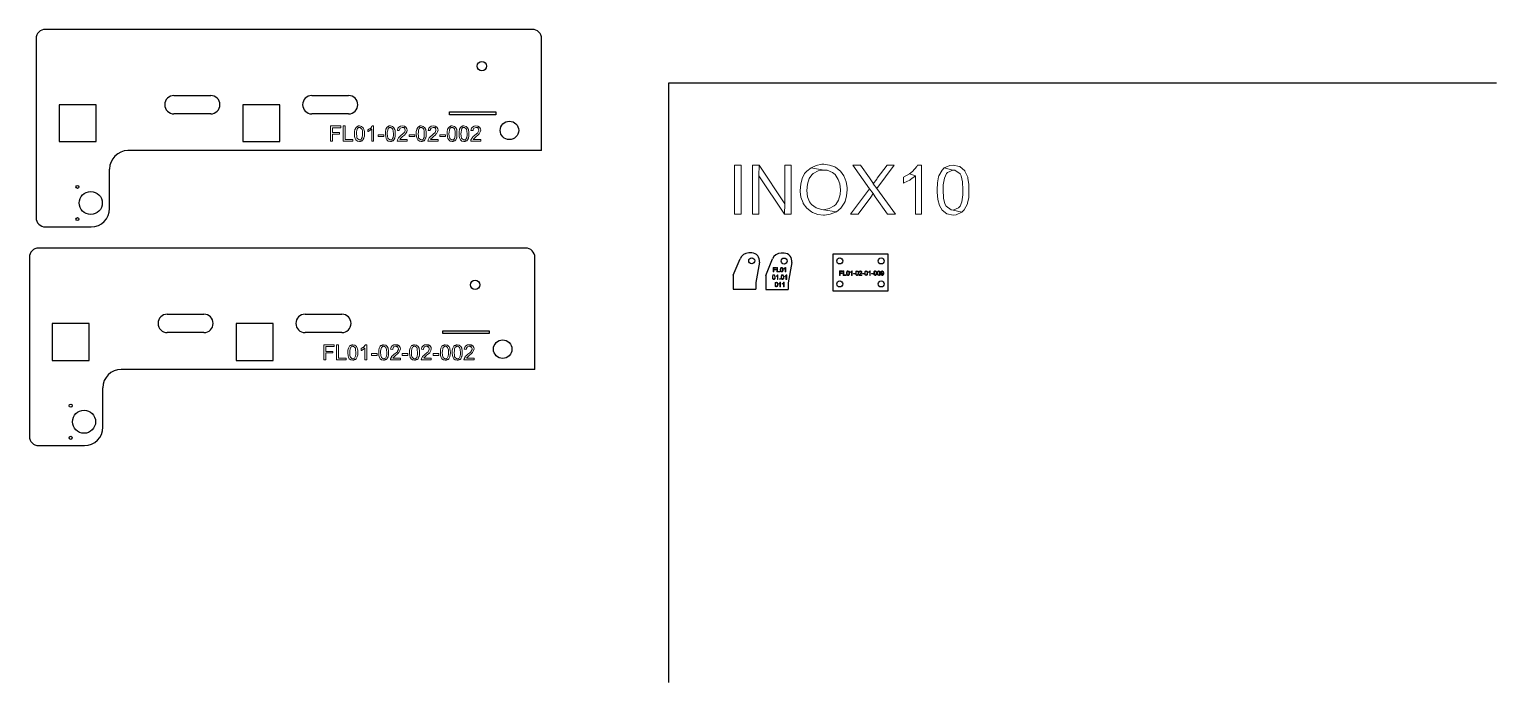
# Model space of a CAD drawing. Header units: millimetres. Extents: x 977 to 12288, y -94 to 5752.
# Drawn here: x 2739 to 4336, y 444 to 1155 of the extents above; entities that cross this region are included whole.
import ezdxf

# ---------------------------------------------------------------- set-up
doc = ezdxf.new("R2010")
doc.units = ezdxf.units.MM

msp = doc.modelspace()

# ---------------------------------------------------------------- linework, layer by layer
at = {"color": 7, "linetype": 'Continuous', "lineweight": 25}
for p, q in [((3286.79233396, 1154.86207493), (2756.79233396, 1154.86207493)), ((2746.79233396, 1144.86207493), (2746.79233396, 949.86207493)), ((3296.79233396, 1022.86207493), (3296.79233396, 1144.86207493)), ((2811.99233396, 1072.86207493), (2771.79233396, 1072.86207493)), ((2771.79233396, 1072.86207493), (2771.79233396, 1032.66207493)), ((2811.99233396, 1032.66207493), (2811.99233396, 1072.86207493)), ((2896.79233396, 1082.86207493), (2936.79233396, 1082.86207493)), ((2971.79233396, 1072.86207493), (2971.79233396, 1032.66207493)), ((3011.99233396, 1072.86207493), (2971.79233396, 1072.86207493)), ((3011.99233396, 1032.66207493), (3011.99233396, 1072.86207493)), ((3046.79233396, 1082.86207493), (3086.79233396, 1082.86207493)), ((2936.79233396, 1062.86207493), (2896.79233396, 1062.86207493)), ((3086.79233396, 1062.86207493), (3046.79233396, 1062.86207493)), ((3196.69233396, 1061.76207493), (3196.69233396, 1064.96207493)), ((3196.69233396, 1064.96207493), (3246.89233396, 1064.96207493)), ((3246.89233396, 1061.76207493), (3196.69233396, 1061.76207493)), ((3246.89233396, 1064.96207493), (3246.89233396, 1061.76207493)), ((2771.79233396, 1032.66207493), (2811.99233396, 1032.66207493)), ((3296.79233396, 1022.86207493), (2846.79233396, 1022.86207493)), ((2971.79233396, 1032.66207493), (3011.99233396, 1032.66207493)), ((2826.79233396, 959.86207493), (2826.79233396, 1002.86207493)), ((2756.79233396, 939.86207493), (2806.79233396, 939.86207493)), ((3279.4627361, 916.78376018), (2749.4627361, 916.78376018)), ((3525.37049933, 911.45987763), (3522.07118071, 911.45987763)), ((3560.63264733, 911.16372677), (3557.3333287, 911.16372677)), ((3613.72511374, 910.32362368), (3613.72511374, 870.32362368)), ((3673.72511374, 910.32362368), (3613.72511374, 910.32362368)), ((3673.72511374, 870.32362368), (3673.72511374, 910.32362368)), ((2739.4627361, 906.78376018), (2739.4627361, 711.78376018)), ((3289.4627361, 784.78376018), (3289.4627361, 906.78376018)), ((3505.37049933, 887.1383688), (3512.82242768, 905.26258292)), ((3533.74408515, 901.49937755), (3529.87049933, 879.29068094)), ((3540.63264733, 886.84221794), (3548.08457568, 904.96643206)), ((3569.00623315, 901.20322669), (3565.13264733, 878.99453008)), ((3505.37049933, 887.1383688), (3505.37049933, 871.95987763)), ((3529.87049933, 879.29068094), (3529.87049933, 871.95987763)), ((3540.63264733, 886.84221794), (3540.63264733, 871.66372677)), ((3565.13264733, 878.99453008), (3565.13264733, 871.66372677)), ((3505.37049933, 871.95987763), (3529.87049933, 871.95987763)), ((3540.63264733, 871.66372677), (3565.13264733, 871.66372677)), ((3613.72511374, 870.32362368), (3673.72511374, 870.32362368)), ((2804.6627361, 834.78376018), (2764.4627361, 834.78376018)), ((2764.4627361, 834.78376018), (2764.4627361, 794.58376018)), ((2804.6627361, 794.58376018), (2804.6627361, 834.78376018)), ((2889.4627361, 844.78376018), (2929.4627361, 844.78376018)), ((2964.4627361, 834.78376018), (2964.4627361, 794.58376018)), ((3004.6627361, 834.78376018), (2964.4627361, 834.78376018)), ((3004.6627361, 794.58376018), (3004.6627361, 834.78376018)), ((3039.4627361, 844.78376018), (3079.4627361, 844.78376018)), ((2929.4627361, 824.78376018), (2889.4627361, 824.78376018)), ((3079.4627361, 824.78376018), (3039.4627361, 824.78376018)), ((3189.3627361, 823.68376018), (3189.3627361, 826.88376018)), ((3189.3627361, 826.88376018), (3239.5627361, 826.88376018)), ((3239.5627361, 823.68376018), (3189.3627361, 823.68376018)), ((3239.5627361, 826.88376018), (3239.5627361, 823.68376018)), ((2764.4627361, 794.58376018), (2804.6627361, 794.58376018)), ((3289.4627361, 784.78376018), (2839.4627361, 784.78376018)), ((2964.4627361, 794.58376018), (3004.6627361, 794.58376018)), ((2819.4627361, 721.78376018), (2819.4627361, 764.78376018)), ((2749.4627361, 701.78376018), (2799.4627361, 701.78376018))]:
    msp.add_line(p, q, dxfattribs=at)
msp.add_lwpolyline([(4335.85213009, 1096.34573509), (3434.74811485, 1096.34573509), (3434.74811485, 443.82942927)])
at = {"color": 4, "lineweight": 0}
for points in [[(3078.37631032, 1049.70053471), (3067.09485496, 1049.70053471), (3067.09485496, 1033.06038804), (3069.35114603, 1033.06038804), (3069.35114603, 1040.67537041), (3076.9661284, 1040.67537041), (3076.9661284, 1042.6496251), (3069.35114603, 1042.6496251), (3069.35114603, 1047.72628002), (3078.37631032, 1047.72628002)], [(3083.17092885, 1049.70053471), (3080.91463778, 1049.70053471), (3080.91463778, 1033.06038804), (3091.34998399, 1033.06038804), (3091.34998399, 1035.03464273), (3083.17092885, 1035.03464273)], [(3095.58052976, 1048.85442555), (3095.01645699, 1048.0083164), (3093.88831145, 1046.03406171), (3093.60627507, 1045.75202533), (3093.32423868, 1043.77777064), (3093.32423868, 1041.23944318), (3093.32423868, 1040.67537041), (3093.32423868, 1038.13704296), (3093.88831145, 1035.88075188), (3094.7344206, 1034.47056996), (3096.42663891, 1033.06038804), (3098.68292998, 1032.77835166), (3099.81107552, 1032.77835166), (3101.78533021, 1033.62446081), (3098.68292998, 1034.47056996), (3098.11885721, 1034.47056996), (3096.42663891, 1035.88075188), (3095.86256614, 1036.44482465), (3095.58052976, 1038.41907934), (3095.29849337, 1041.23944318), (3095.29849337, 1042.93166149), (3095.86256614, 1045.18795256), (3096.42663891, 1046.88017086), (3096.70867529, 1047.16220725), (3098.68292998, 1048.0083164)], [(3098.68292998, 1049.70053471), (3097.55478445, 1049.70053471), (3095.58052976, 1048.85442555), (3098.68292998, 1048.0083164), (3099.24700275, 1048.0083164), (3100.93922106, 1046.59813448), (3101.50329382, 1046.03406171), (3101.78533021, 1044.05980702), (3102.06736659, 1041.23944318), (3102.06736659, 1039.54722488), (3101.50329382, 1037.2909338), (3100.93922106, 1035.88075188), (3100.37514829, 1035.03464273), (3098.68292998, 1034.47056996), (3101.78533021, 1033.62446081), (3102.34940298, 1034.47056996), (3103.47754851, 1036.44482465), (3103.47754851, 1036.72686104), (3104.04162128, 1038.70111572), (3104.04162128, 1041.23944318), (3104.04162128, 1043.21369787), (3103.7595849, 1045.18795256), (3103.47754851, 1045.75202533), (3102.63143936, 1047.72628002), (3102.63143936, 1047.72628002), (3100.93922106, 1049.13646194), (3100.93922106, 1049.13646194)], [(3109.68234896, 1046.59813448), (3107.70809427, 1045.46998894), (3107.70809427, 1043.49573425), (3107.99013066, 1043.49573425), (3109.96438535, 1044.62387979), (3109.96438535, 1044.62387979), (3111.93864004, 1046.03406171)], [(3113.91289473, 1049.70053471), (3112.50271281, 1049.70053471), (3112.22067642, 1049.13646194), (3110.8104945, 1047.44424363), (3109.68234896, 1046.59813448), (3111.93864004, 1046.03406171), (3111.93864004, 1033.06038804), (3113.91289473, 1033.06038804)], [(3118.98954964, 1038.13704296), (3118.98954964, 1040.11129764), (3125.19435009, 1040.11129764), (3125.19435009, 1038.13704296), (3118.98954964, 1038.13704296)], [(3129.14285947, 1048.85442555), (3128.5787867, 1048.0083164), (3127.45064116, 1046.03406171), (3127.45064116, 1045.75202533), (3126.8865684, 1043.77777064), (3126.8865684, 1041.23944318), (3126.8865684, 1040.67537041), (3127.16860478, 1038.13704296), (3127.73267755, 1035.88075188), (3128.5787867, 1034.47056996), (3129.98896862, 1033.06038804), (3132.2452597, 1032.77835166), (3133.37340523, 1032.77835166), (3135.34765992, 1033.62446081), (3132.2452597, 1034.47056996), (3131.68118693, 1034.47056996), (3129.98896862, 1035.88075188), (3129.42489585, 1036.44482465), (3129.14285947, 1038.41907934), (3128.86082309, 1041.23944318), (3128.86082309, 1042.93166149), (3129.42489585, 1045.18795256), (3129.98896862, 1046.88017086), (3130.27100501, 1047.16220725), (3132.2452597, 1048.0083164)], [(3132.2452597, 1049.70053471), (3131.11711416, 1049.70053471), (3129.14285947, 1048.85442555), (3132.2452597, 1048.0083164), (3132.80933246, 1048.0083164), (3134.50155077, 1046.59813448), (3135.06562354, 1046.03406171), (3135.34765992, 1044.05980702), (3135.6296963, 1041.23944318), (3135.6296963, 1039.54722488), (3135.34765992, 1037.2909338), (3134.50155077, 1035.88075188), (3134.21951438, 1035.03464273), (3132.2452597, 1034.47056996), (3135.34765992, 1033.62446081), (3135.91173269, 1034.47056996), (3137.03987823, 1036.44482465), (3137.03987823, 1036.72686104), (3137.60395099, 1038.70111572), (3137.60395099, 1041.23944318), (3137.60395099, 1043.21369787), (3137.32191461, 1045.18795256), (3137.03987823, 1045.75202533), (3136.19376907, 1047.72628002), (3136.19376907, 1047.72628002), (3134.50155077, 1049.13646194), (3134.50155077, 1049.13646194)], [(3149.16744274, 1048.29035278), (3145.21893337, 1048.0083164), (3145.78300613, 1048.0083164), (3147.47522444, 1047.16220725), (3147.75726082, 1047.16220725), (3148.32133359, 1045.18795256), (3148.32133359, 1044.62387979), (3147.47522444, 1042.6496251), (3146.91115167, 1042.36758872), (3145.78300613, 1040.9574068), (3143.80875144, 1039.26518849), (3142.39856952, 1038.13704296), (3140.9883876, 1036.72686104), (3140.70635122, 1036.16278827), (3139.86024207, 1034.47056996), (3139.57820568, 1033.06038804), (3150.57762466, 1033.06038804), (3150.57762466, 1035.03464273), (3142.39856952, 1035.03464273), (3143.24467868, 1036.16278827), (3143.52671506, 1036.44482465), (3145.50096975, 1038.13704296), (3145.50096975, 1038.13704296), (3147.47522444, 1039.82926126), (3148.60336998, 1040.9574068), (3148.88540636, 1041.23944318), (3150.0135519, 1043.21369787), (3150.57762466, 1045.18795256), (3150.29558828, 1046.59813448)], [(3145.21893337, 1049.70053471), (3143.24467868, 1049.41849832), (3141.55246037, 1048.57238917), (3140.42431484, 1047.16220725), (3139.86024207, 1044.90591618), (3141.83449676, 1044.62387979), (3142.11653314, 1045.46998894), (3142.96264229, 1047.16220725), (3143.24467868, 1047.44424363), (3145.21893337, 1048.0083164), (3149.16744274, 1048.29035278), (3147.47522444, 1049.41849832)], [(3152.55187935, 1038.13704296), (3152.55187935, 1040.11129764), (3158.7566798, 1040.11129764), (3158.7566798, 1038.13704296), (3152.55187935, 1038.13704296)], [(3162.70518918, 1048.85442555), (3162.14111641, 1048.0083164), (3161.01297088, 1046.03406171), (3161.01297088, 1045.75202533), (3160.44889811, 1043.77777064), (3160.44889811, 1041.23944318), (3160.44889811, 1040.67537041), (3160.73093449, 1038.13704296), (3161.29500726, 1035.88075188), (3162.14111641, 1034.47056996), (3163.83333472, 1033.06038804), (3165.80758941, 1032.77835166), (3166.93573494, 1032.77835166), (3168.90998963, 1033.62446081), (3165.80758941, 1034.47056996), (3165.24351664, 1034.47056996), (3163.55129833, 1035.88075188), (3162.98722557, 1036.44482465), (3162.70518918, 1038.41907934), (3162.4231528, 1041.23944318), (3162.70518918, 1042.93166149), (3162.98722557, 1045.18795256), (3163.55129833, 1046.88017086), (3163.83333472, 1047.16220725), (3165.80758941, 1048.0083164)], [(3165.80758941, 1049.70053471), (3164.67944387, 1049.70053471), (3162.70518918, 1048.85442555), (3165.80758941, 1048.0083164), (3166.37166218, 1048.0083164), (3168.34591687, 1046.59813448), (3168.62795325, 1046.03406171), (3168.90998963, 1044.05980702), (3169.19202602, 1041.23944318), (3169.19202602, 1039.54722488), (3168.90998963, 1037.2909338), (3168.34591687, 1035.88075188), (3167.7818441, 1035.03464273), (3165.80758941, 1034.47056996), (3168.90998963, 1033.62446081), (3169.75609879, 1034.47056996), (3170.60220794, 1036.44482465), (3170.88424432, 1036.72686104), (3171.16628071, 1038.70111572), (3171.16628071, 1041.23944318), (3171.16628071, 1043.21369787), (3170.88424432, 1045.18795256), (3170.88424432, 1045.75202533), (3169.75609879, 1047.72628002), (3169.75609879, 1047.72628002), (3168.06388048, 1049.13646194), (3168.06388048, 1049.13646194)], [(3182.72977246, 1048.29035278), (3178.78126308, 1048.0083164), (3179.34533585, 1048.0083164), (3181.03755415, 1047.16220725), (3181.31959054, 1047.16220725), (3181.8836633, 1045.18795256), (3181.8836633, 1044.62387979), (3181.03755415, 1042.6496251), (3180.75551777, 1042.36758872), (3179.34533585, 1040.9574068), (3177.37108116, 1039.26518849), (3175.96089924, 1038.13704296), (3174.55071732, 1036.72686104), (3174.26868093, 1036.16278827), (3173.42257178, 1034.47056996), (3173.1405354, 1033.06038804), (3184.13995438, 1033.06038804), (3184.13995438, 1035.03464273), (3175.96089924, 1035.03464273), (3176.80700839, 1036.16278827), (3177.37108116, 1036.44482465), (3179.06329946, 1038.13704296), (3179.06329946, 1038.13704296), (3181.03755415, 1039.82926126), (3182.16569969, 1040.9574068), (3182.44773607, 1041.23944318), (3183.57588161, 1043.21369787), (3184.13995438, 1045.18795256), (3183.85791799, 1046.59813448)], [(3178.78126308, 1049.70053471), (3176.80700839, 1049.41849832), (3175.11479008, 1048.57238917), (3173.98664455, 1047.16220725), (3173.42257178, 1044.90591618), (3175.67886285, 1044.62387979), (3175.67886285, 1045.46998894), (3176.52497201, 1047.16220725), (3176.80700839, 1047.44424363), (3178.78126308, 1048.0083164), (3182.72977246, 1048.29035278), (3181.03755415, 1049.41849832)], [(3186.11420907, 1038.13704296), (3186.11420907, 1040.11129764), (3192.31900952, 1040.11129764), (3192.31900952, 1038.13704296), (3186.11420907, 1038.13704296)], [(3196.54955528, 1048.85442555), (3195.70344613, 1048.0083164), (3194.57530059, 1046.03406171), (3194.57530059, 1045.75202533), (3194.01122782, 1043.77777064), (3194.01122782, 1041.23944318), (3194.01122782, 1040.67537041), (3194.29326421, 1038.13704296), (3194.85733697, 1035.88075188), (3195.70344613, 1034.47056996), (3197.39566443, 1033.06038804), (3199.36991912, 1032.77835166), (3200.49806466, 1032.77835166), (3202.47231935, 1033.62446081), (3199.36991912, 1034.47056996), (3198.80584635, 1034.47056996), (3197.11362805, 1035.88075188), (3196.83159166, 1036.44482465), (3196.2675189, 1038.41907934), (3195.98548251, 1041.23944318), (3196.2675189, 1042.93166149), (3196.54955528, 1045.18795256), (3197.11362805, 1046.88017086), (3197.39566443, 1047.16220725), (3199.36991912, 1048.0083164)], [(3199.36991912, 1049.70053471), (3198.24177358, 1049.70053471), (3196.54955528, 1048.85442555), (3199.36991912, 1048.0083164), (3200.21602827, 1048.0083164), (3201.90824658, 1046.59813448), (3202.19028296, 1046.03406171), (3202.75435573, 1044.05980702), (3202.75435573, 1041.23944318), (3202.75435573, 1039.54722488), (3202.47231935, 1037.2909338), (3201.90824658, 1035.88075188), (3201.34417381, 1035.03464273), (3199.36991912, 1034.47056996), (3202.47231935, 1033.62446081), (3203.3184285, 1034.47056996), (3204.16453765, 1036.44482465), (3204.44657404, 1036.72686104), (3204.72861042, 1038.70111572), (3204.72861042, 1041.23944318), (3204.72861042, 1043.21369787), (3204.44657404, 1045.18795256), (3204.44657404, 1045.75202533), (3203.3184285, 1047.72628002), (3203.3184285, 1047.72628002), (3201.90824658, 1049.13646194), (3201.62621019, 1049.13646194)], [(3209.24119257, 1048.85442555), (3208.6771198, 1048.0083164), (3207.54897426, 1046.03406171), (3207.54897426, 1045.75202533), (3206.98490149, 1043.77777064), (3206.98490149, 1041.23944318), (3206.98490149, 1040.67537041), (3207.26693788, 1038.13704296), (3207.83101064, 1035.88075188), (3208.6771198, 1034.47056996), (3210.08730172, 1033.06038804), (3212.34359279, 1032.77835166), (3213.47173833, 1032.77835166), (3215.44599302, 1033.62446081), (3212.34359279, 1034.47056996), (3211.77952002, 1034.47056996), (3210.08730172, 1035.88075188), (3209.52322895, 1036.44482465), (3209.24119257, 1038.41907934), (3208.95915618, 1041.23944318), (3209.24119257, 1042.93166149), (3209.52322895, 1045.18795256), (3210.08730172, 1046.88017086), (3210.3693381, 1047.16220725), (3212.34359279, 1048.0083164)], [(3212.34359279, 1049.70053471), (3211.21544725, 1049.70053471), (3209.24119257, 1048.85442555), (3212.34359279, 1048.0083164), (3212.90766556, 1048.0083164), (3214.59988386, 1046.59813448), (3215.16395663, 1046.03406171), (3215.44599302, 1044.05980702), (3215.7280294, 1041.23944318), (3215.7280294, 1039.54722488), (3215.44599302, 1037.2909338), (3214.59988386, 1035.88075188), (3214.31784748, 1035.03464273), (3212.34359279, 1034.47056996), (3215.44599302, 1033.62446081), (3216.01006578, 1034.47056996), (3217.13821132, 1036.44482465), (3217.13821132, 1036.72686104), (3217.70228409, 1038.70111572), (3217.70228409, 1041.23944318), (3217.70228409, 1043.21369787), (3217.42024771, 1045.18795256), (3217.13821132, 1045.75202533), (3216.29210217, 1047.72628002), (3216.29210217, 1047.72628002), (3214.59988386, 1049.13646194), (3214.59988386, 1049.13646194)], [(3229.26577584, 1048.29035278), (3225.31726646, 1048.0083164), (3225.88133923, 1048.0083164), (3227.57355753, 1047.16220725), (3227.85559392, 1047.16220725), (3228.41966669, 1045.18795256), (3228.41966669, 1044.62387979), (3227.57355753, 1042.6496251), (3227.29152115, 1042.36758872), (3225.88133923, 1040.9574068), (3223.90708454, 1039.26518849), (3222.49690262, 1038.13704296), (3221.0867207, 1036.72686104), (3220.80468432, 1036.16278827), (3219.95857516, 1034.47056996), (3219.67653878, 1033.06038804), (3230.67595776, 1033.06038804), (3230.67595776, 1035.03464273), (3222.49690262, 1035.03464273), (3223.34301177, 1036.16278827), (3223.90708454, 1036.44482465), (3225.59930285, 1038.13704296), (3225.59930285, 1038.13704296), (3227.57355753, 1039.82926126), (3228.70170307, 1040.9574068), (3228.98373946, 1041.23944318), (3230.11188499, 1043.21369787), (3230.67595776, 1045.18795256), (3230.39392138, 1046.59813448)], [(3225.31726646, 1049.70053471), (3223.34301177, 1049.41849832), (3221.65079347, 1048.57238917), (3220.52264793, 1047.16220725), (3219.95857516, 1044.90591618), (3222.21486624, 1044.62387979), (3222.21486624, 1045.46998894), (3223.06097539, 1047.16220725), (3223.34301177, 1047.44424363), (3225.31726646, 1048.0083164), (3229.26577584, 1048.29035278), (3227.57355753, 1049.41849832)], [(3551.9153993, 895.70866896), (3548.81299907, 895.70866896), (3548.81299907, 890.91405043), (3549.37707184, 890.91405043), (3549.37707184, 893.17034151), (3551.63336291, 893.17034151), (3551.63336291, 893.73441428), (3549.37707184, 893.73441428), (3549.37707184, 895.1445962), (3551.9153993, 895.1445962)], [(3553.6076176, 895.70866896), (3552.76150845, 895.70866896), (3552.76150845, 890.91405043), (3555.86390867, 890.91405043), (3555.86390867, 891.4781232), (3553.6076176, 891.4781232)], [(3557.27409059, 895.42663258), (3556.99205421, 895.42663258), (3556.71001783, 894.86255981), (3556.71001783, 894.58052343), (3556.42798144, 894.01645066), (3556.42798144, 893.45237789), (3556.42798144, 893.17034151), (3556.42798144, 892.32423236), (3556.71001783, 891.76015959), (3556.99205421, 891.4781232), (3557.27409059, 890.91405043), (3558.12019975, 890.91405043), (3558.40223613, 890.91405043), (3558.9663089, 891.19608682), (3558.12019975, 891.4781232), (3557.83816336, 891.4781232), (3557.27409059, 891.76015959), (3557.27409059, 892.04219597), (3556.99205421, 892.60626874), (3556.99205421, 893.45237789), (3556.99205421, 894.01645066), (3557.27409059, 894.58052343), (3557.27409059, 894.86255981), (3557.55612698, 895.1445962), (3558.12019975, 895.42663258)], [(3558.12019975, 895.70866896), (3557.55612698, 895.70866896), (3557.27409059, 895.42663258), (3558.12019975, 895.42663258), (3558.12019975, 895.42663258), (3558.68427252, 894.86255981), (3558.68427252, 894.86255981), (3558.9663089, 894.29848704), (3558.9663089, 893.45237789), (3558.9663089, 892.88830512), (3558.9663089, 892.32423236), (3558.68427252, 891.76015959), (3558.68427252, 891.4781232), (3558.12019975, 891.4781232), (3558.9663089, 891.19608682), (3559.24834528, 891.4781232), (3559.53038167, 892.04219597), (3559.53038167, 892.04219597), (3559.53038167, 892.60626874), (3559.53038167, 893.45237789), (3559.53038167, 894.01645066), (3559.53038167, 894.58052343), (3559.53038167, 894.58052343), (3559.24834528, 895.1445962), (3559.24834528, 895.1445962), (3558.68427252, 895.70866896), (3558.68427252, 895.70866896)], [(3561.22259997, 894.86255981), (3560.6585272, 894.58052343), (3560.6585272, 894.01645066), (3560.6585272, 894.01645066), (3561.22259997, 894.29848704), (3561.22259997, 894.29848704), (3561.78667274, 894.86255981)], [(3562.35074551, 895.70866896), (3562.06870913, 895.70866896), (3562.06870913, 895.70866896), (3561.50463636, 895.1445962), (3561.22259997, 894.86255981), (3561.78667274, 894.86255981), (3561.78667274, 890.91405043), (3562.35074551, 890.91405043)], [(3548.53096269, 887.52961382), (3548.2489263, 887.24757744), (3547.96688992, 886.68350467), (3547.96688992, 886.40146829), (3547.96688992, 885.83739552), (3547.96688992, 885.27332275), (3547.96688992, 884.99128637), (3547.96688992, 884.14517722), (3547.96688992, 883.58110445), (3548.2489263, 883.29906806), (3548.81299907, 882.73499529), (3549.37707184, 882.73499529), (3549.65910822, 882.73499529), (3550.22318099, 883.01703168), (3549.37707184, 883.29906806), (3549.37707184, 883.29906806), (3548.81299907, 883.58110445), (3548.53096269, 883.86314083), (3548.53096269, 884.4272136), (3548.53096269, 885.27332275), (3548.53096269, 885.83739552), (3548.53096269, 886.40146829), (3548.81299907, 886.96554106), (3548.81299907, 886.96554106), (3549.37707184, 887.24757744)], [(3549.37707184, 887.81165021), (3549.09503545, 887.52961382), (3548.53096269, 887.52961382), (3549.37707184, 887.24757744), (3549.65910822, 887.24757744), (3550.22318099, 886.68350467), (3550.22318099, 886.68350467), (3550.50521738, 886.1194319), (3550.50521738, 885.27332275), (3550.50521738, 884.70924998), (3550.22318099, 884.14517722), (3550.22318099, 883.58110445), (3549.94114461, 883.29906806), (3549.37707184, 883.29906806), (3550.22318099, 883.01703168), (3550.50521738, 883.29906806), (3550.78725376, 883.86314083), (3550.78725376, 883.86314083), (3551.06929014, 884.4272136), (3551.06929014, 885.27332275), (3551.06929014, 885.83739552), (3550.78725376, 886.40146829), (3550.78725376, 886.40146829), (3550.50521738, 886.96554106), (3550.50521738, 886.96554106), (3550.22318099, 887.52961382), (3549.94114461, 887.52961382)], [(3551.35132653, 879.35055868), (3551.06929014, 879.0685223), (3550.78725376, 878.50444953), (3550.78725376, 878.22241315), (3550.78725376, 877.65834038), (3550.78725376, 877.09426761), (3550.78725376, 876.81223123), (3550.78725376, 875.96612208), (3550.78725376, 875.40204931), (3551.06929014, 875.12001292), (3551.63336291, 874.55594015), (3552.19743568, 874.55594015), (3552.47947206, 874.55594015), (3553.04354483, 874.83797654), (3552.19743568, 875.12001292), (3552.19743568, 875.12001292), (3551.63336291, 875.40204931), (3551.35132653, 875.68408569), (3551.35132653, 876.24815846), (3551.35132653, 877.09426761), (3551.35132653, 877.65834038), (3551.35132653, 878.22241315), (3551.63336291, 878.78648592), (3551.63336291, 878.78648592), (3552.19743568, 879.0685223)], [(3552.19743568, 879.63259507), (3551.9153993, 879.63259507), (3551.35132653, 879.35055868), (3552.19743568, 879.0685223), (3552.47947206, 879.0685223), (3553.04354483, 878.50444953), (3553.04354483, 878.50444953), (3553.32558122, 877.94037676), (3553.32558122, 877.09426761), (3553.32558122, 876.53019484), (3553.04354483, 875.96612208), (3553.04354483, 875.40204931), (3552.76150845, 875.40204931), (3552.19743568, 875.12001292), (3553.04354483, 874.83797654), (3553.32558122, 875.12001292), (3553.6076176, 875.68408569), (3553.6076176, 875.68408569), (3553.88965399, 876.24815846), (3553.88965399, 877.09426761), (3553.88965399, 877.65834038), (3553.88965399, 878.22241315), (3553.6076176, 878.22241315), (3553.32558122, 878.78648592), (3553.32558122, 879.0685223), (3553.04354483, 879.35055868), (3553.04354483, 879.35055868)], [(3552.76150845, 886.68350467), (3552.19743568, 886.40146829), (3552.19743568, 885.83739552), (3552.19743568, 885.83739552), (3552.76150845, 886.1194319), (3552.76150845, 886.1194319), (3553.32558122, 886.68350467)], [(3553.88965399, 887.81165021), (3553.6076176, 887.81165021), (3553.32558122, 887.52961382), (3553.04354483, 886.96554106), (3552.76150845, 886.68350467), (3553.32558122, 886.68350467), (3553.32558122, 882.73499529), (3553.88965399, 882.73499529)], [(3555.58187229, 878.50444953), (3555.01779952, 878.22241315), (3555.01779952, 877.65834038), (3555.01779952, 877.65834038), (3555.58187229, 877.94037676), (3555.58187229, 877.94037676), (3556.14594506, 878.50444953)], [(3556.71001783, 879.63259507), (3556.42798144, 879.63259507), (3556.14594506, 879.35055868), (3555.86390867, 878.78648592), (3555.58187229, 878.50444953), (3556.14594506, 878.50444953), (3556.14594506, 874.55594015), (3556.71001783, 874.55594015)], [(3555.86390867, 882.73499529), (3555.86390867, 883.58110445), (3556.42798144, 883.58110445), (3556.42798144, 882.73499529), (3555.86390867, 882.73499529)], [(3558.12019975, 887.52961382), (3557.83816336, 887.24757744), (3557.55612698, 886.68350467), (3557.55612698, 886.40146829), (3557.27409059, 885.83739552), (3557.27409059, 885.27332275), (3557.27409059, 884.99128637), (3557.27409059, 884.14517722), (3557.55612698, 883.58110445), (3557.83816336, 883.29906806), (3558.40223613, 882.73499529), (3558.9663089, 882.73499529), (3559.24834528, 882.73499529), (3559.81241805, 883.01703168), (3558.9663089, 883.29906806), (3558.68427252, 883.29906806), (3558.12019975, 883.58110445), (3558.12019975, 883.86314083), (3558.12019975, 884.4272136), (3557.83816336, 885.27332275), (3557.83816336, 885.83739552), (3558.12019975, 886.40146829), (3558.12019975, 886.96554106), (3558.40223613, 886.96554106), (3558.9663089, 887.24757744)], [(3558.9663089, 887.81165021), (3558.68427252, 887.52961382), (3558.12019975, 887.52961382), (3558.9663089, 887.24757744), (3559.24834528, 887.24757744), (3559.53038167, 886.68350467), (3559.81241805, 886.68350467), (3559.81241805, 886.1194319), (3559.81241805, 885.27332275), (3559.81241805, 884.70924998), (3559.81241805, 884.14517722), (3559.53038167, 883.58110445), (3559.53038167, 883.29906806), (3558.9663089, 883.29906806), (3559.81241805, 883.01703168), (3560.09445444, 883.29906806), (3560.37649082, 883.86314083), (3560.37649082, 883.86314083), (3560.37649082, 884.4272136), (3560.37649082, 885.27332275), (3560.37649082, 885.83739552), (3560.37649082, 886.40146829), (3560.37649082, 886.40146829), (3560.09445444, 886.96554106), (3560.09445444, 886.96554106), (3559.53038167, 887.52961382), (3559.53038167, 887.52961382)], [(3559.24834528, 878.50444953), (3558.68427252, 878.22241315), (3558.68427252, 877.65834038), (3558.68427252, 877.65834038), (3559.24834528, 877.94037676), (3559.53038167, 877.94037676), (3559.81241805, 878.50444953)], [(3560.6585272, 879.63259507), (3560.09445444, 879.63259507), (3560.09445444, 879.35055868), (3559.53038167, 878.78648592), (3559.24834528, 878.50444953), (3559.81241805, 878.50444953), (3559.81241805, 874.55594015), (3560.6585272, 874.55594015)], [(3562.06870913, 886.68350467), (3561.50463636, 886.40146829), (3561.50463636, 885.83739552), (3561.50463636, 885.83739552), (3562.06870913, 886.1194319), (3562.35074551, 886.1194319), (3562.63278189, 886.68350467)], [(3563.47889105, 887.81165021), (3562.91481828, 887.81165021), (3562.91481828, 887.52961382), (3562.35074551, 886.96554106), (3562.06870913, 886.68350467), (3562.63278189, 886.68350467), (3562.63278189, 882.73499529), (3563.47889105, 882.73499529)], [(3624.11671364, 892.04219597), (3621.01431341, 892.04219597), (3621.01431341, 886.96554106), (3621.57838618, 886.96554106), (3621.57838618, 889.22183213), (3623.83467725, 889.22183213), (3623.83467725, 889.7859049), (3621.57838618, 889.7859049), (3621.57838618, 891.4781232), (3624.11671364, 891.4781232)], [(3625.52689556, 892.04219597), (3624.96282279, 892.04219597), (3624.96282279, 886.96554106), (3628.06522301, 886.96554106), (3628.06522301, 887.81165021), (3625.52689556, 887.81165021)], [(3629.19336855, 891.76015959), (3629.19336855, 891.4781232), (3628.62929578, 890.91405043), (3628.62929578, 890.91405043), (3628.62929578, 890.34997767), (3628.62929578, 889.50386851), (3628.62929578, 889.22183213), (3628.62929578, 888.65775936), (3628.91133217, 888.09368659), (3629.19336855, 887.52961382), (3629.47540493, 887.24757744), (3630.0394777, 886.96554106), (3630.60355047, 886.96554106), (3631.16762324, 887.24757744), (3630.0394777, 887.52961382), (3630.0394777, 887.52961382), (3629.47540493, 887.81165021), (3629.47540493, 888.09368659), (3629.19336855, 888.65775936), (3629.19336855, 889.50386851), (3629.19336855, 890.06794128), (3629.19336855, 890.63201405), (3629.47540493, 891.19608682), (3629.47540493, 891.19608682), (3630.0394777, 891.4781232)], [(3630.0394777, 892.04219597), (3629.75744132, 892.04219597), (3629.19336855, 891.76015959), (3630.0394777, 891.4781232), (3630.32151409, 891.4781232), (3630.88558686, 891.19608682), (3630.88558686, 890.91405043), (3631.16762324, 890.34997767), (3631.16762324, 889.50386851), (3631.16762324, 888.93979575), (3631.16762324, 888.37572298), (3630.88558686, 887.81165021), (3630.60355047, 887.81165021), (3630.0394777, 887.52961382), (3631.16762324, 887.24757744), (3631.16762324, 887.52961382), (3631.44965962, 888.09368659), (3631.73169601, 888.09368659), (3631.73169601, 888.65775936), (3631.73169601, 889.50386851), (3631.73169601, 890.06794128), (3631.73169601, 890.63201405), (3631.73169601, 890.91405043), (3631.44965962, 891.4781232), (3631.44965962, 891.4781232), (3630.88558686, 891.76015959), (3630.88558686, 891.76015959)], [(3633.42391431, 891.19608682), (3632.85984154, 890.91405043), (3632.85984154, 890.06794128), (3632.85984154, 890.34997767), (3633.42391431, 890.63201405), (3633.42391431, 890.63201405), (3633.98798708, 890.91405043)], [(3634.55205985, 892.04219597), (3634.27002347, 892.04219597), (3634.27002347, 891.76015959), (3633.7059507, 891.4781232), (3633.42391431, 891.19608682), (3633.98798708, 890.91405043), (3633.98798708, 886.96554106), (3634.55205985, 886.96554106)], [(3635.96224177, 888.65775936), (3635.96224177, 889.22183213), (3637.93649646, 889.22183213), (3637.93649646, 888.65775936), (3635.96224177, 888.65775936)], [(3639.064642, 891.76015959), (3638.78260561, 891.4781232), (3638.50056923, 890.91405043), (3638.50056923, 890.91405043), (3638.50056923, 890.34997767), (3638.50056923, 889.50386851), (3638.50056923, 889.22183213), (3638.50056923, 888.65775936), (3638.78260561, 888.09368659), (3638.78260561, 887.52961382), (3639.34667838, 887.24757744), (3639.91075115, 886.96554106), (3640.47482392, 886.96554106), (3641.03889668, 887.24757744), (3639.91075115, 887.52961382), (3639.91075115, 887.52961382), (3639.34667838, 887.81165021), (3639.34667838, 888.09368659), (3639.064642, 888.65775936), (3639.064642, 889.50386851), (3639.064642, 890.06794128), (3639.064642, 890.63201405), (3639.34667838, 891.19608682), (3639.34667838, 891.19608682), (3639.91075115, 891.4781232)], [(3639.91075115, 892.04219597), (3639.62871476, 892.04219597), (3639.064642, 891.76015959), (3639.91075115, 891.4781232), (3640.19278753, 891.4781232), (3640.7568603, 891.19608682), (3640.7568603, 890.91405043), (3641.03889668, 890.34997767), (3641.03889668, 889.50386851), (3641.03889668, 888.93979575), (3640.7568603, 888.37572298), (3640.7568603, 887.81165021), (3640.47482392, 887.81165021), (3639.91075115, 887.52961382), (3641.03889668, 887.24757744), (3641.03889668, 887.52961382), (3641.32093307, 888.09368659), (3641.32093307, 888.09368659), (3641.60296945, 888.65775936), (3641.60296945, 889.50386851), (3641.60296945, 890.06794128), (3641.60296945, 890.63201405), (3641.32093307, 890.91405043), (3641.32093307, 891.4781232), (3641.32093307, 891.4781232), (3640.7568603, 891.76015959), (3640.7568603, 891.76015959)], [(3643.85926053, 892.04219597), (3643.29518776, 892.04219597), (3642.73111499, 891.76015959), (3642.44907861, 891.19608682), (3642.16704222, 890.63201405), (3642.73111499, 890.63201405), (3643.01315137, 890.63201405), (3643.01315137, 891.19608682), (3643.29518776, 891.19608682), (3643.85926053, 891.4781232), (3644.98740606, 891.4781232), (3644.42333329, 891.76015959)], [(3644.98740606, 891.4781232), (3643.85926053, 891.4781232), (3643.85926053, 891.4781232), (3644.42333329, 891.19608682), (3644.42333329, 891.19608682), (3644.70536968, 890.63201405), (3644.70536968, 890.63201405), (3644.42333329, 890.06794128), (3644.42333329, 889.7859049), (3643.85926053, 889.50386851), (3643.29518776, 888.93979575), (3643.01315137, 888.65775936), (3642.73111499, 888.09368659), (3642.44907861, 888.09368659), (3642.16704222, 887.52961382), (3642.16704222, 886.96554106), (3645.26944245, 886.96554106), (3645.26944245, 887.81165021), (3643.01315137, 887.81165021), (3643.29518776, 888.09368659), (3643.29518776, 888.09368659), (3643.85926053, 888.65775936), (3643.85926053, 888.65775936), (3644.42333329, 889.22183213), (3644.70536968, 889.50386851), (3644.98740606, 889.50386851), (3645.26944245, 890.06794128), (3645.26944245, 890.63201405), (3645.26944245, 891.19608682)], [(3645.83351521, 888.65775936), (3645.83351521, 889.22183213), (3647.8077699, 889.22183213), (3647.8077699, 888.65775936), (3645.83351521, 888.65775936)], [(3648.93591544, 891.76015959), (3648.65387906, 891.4781232), (3648.37184267, 890.91405043), (3648.37184267, 890.91405043), (3648.37184267, 890.34997767), (3648.37184267, 889.50386851), (3648.37184267, 889.22183213), (3648.37184267, 888.65775936), (3648.37184267, 888.09368659), (3648.65387906, 887.52961382), (3649.21795182, 887.24757744), (3649.78202459, 886.96554106), (3650.06406098, 886.96554106), (3650.62813375, 887.24757744), (3649.78202459, 887.52961382), (3649.78202459, 887.52961382), (3649.21795182, 887.81165021), (3648.93591544, 888.09368659), (3648.93591544, 888.65775936), (3648.93591544, 889.50386851), (3648.93591544, 890.06794128), (3648.93591544, 890.63201405), (3649.21795182, 891.19608682), (3649.21795182, 891.19608682), (3649.78202459, 891.4781232)], [(3649.78202459, 892.04219597), (3649.49998821, 892.04219597), (3648.93591544, 891.76015959), (3649.78202459, 891.4781232), (3650.06406098, 891.4781232), (3650.62813375, 891.19608682), (3650.62813375, 890.91405043), (3650.91017013, 890.34997767), (3650.91017013, 889.50386851), (3650.91017013, 888.93979575), (3650.62813375, 888.37572298), (3650.62813375, 887.81165021), (3650.34609736, 887.81165021), (3649.78202459, 887.52961382), (3650.62813375, 887.24757744), (3650.91017013, 887.52961382), (3651.19220651, 888.09368659), (3651.19220651, 888.09368659), (3651.4742429, 888.65775936), (3651.4742429, 889.50386851), (3651.4742429, 890.06794128), (3651.4742429, 890.63201405), (3651.19220651, 890.91405043), (3650.91017013, 891.4781232), (3650.91017013, 891.4781232), (3650.62813375, 891.76015959), (3650.62813375, 891.76015959)], [(3653.1664612, 891.19608682), (3652.60238843, 890.91405043), (3652.60238843, 890.06794128), (3652.60238843, 890.34997767), (3653.1664612, 890.63201405), (3653.1664612, 890.63201405), (3653.73053397, 890.91405043)], [(3654.29460674, 892.04219597), (3654.01257036, 892.04219597), (3653.73053397, 891.76015959), (3653.44849759, 891.4781232), (3653.1664612, 891.19608682), (3653.73053397, 890.91405043), (3653.73053397, 886.96554106), (3654.29460674, 886.96554106)], [(3655.70478866, 888.65775936), (3655.70478866, 889.22183213), (3657.67904335, 889.22183213), (3657.67904335, 888.65775936), (3655.70478866, 888.65775936)], [(3658.80718889, 891.76015959), (3658.5251525, 891.4781232), (3658.24311612, 890.91405043), (3658.24311612, 890.91405043), (3658.24311612, 890.34997767), (3658.24311612, 889.50386851), (3658.24311612, 889.22183213), (3658.24311612, 888.65775936), (3658.24311612, 888.09368659), (3658.5251525, 887.52961382), (3659.08922527, 887.24757744), (3659.65329804, 886.96554106), (3659.93533442, 886.96554106), (3660.49940719, 887.24757744), (3659.65329804, 887.52961382), (3659.65329804, 887.52961382), (3659.08922527, 887.81165021), (3658.80718889, 888.09368659), (3658.80718889, 888.65775936), (3658.80718889, 889.50386851), (3658.80718889, 890.06794128), (3658.80718889, 890.63201405), (3659.08922527, 891.19608682), (3659.08922527, 891.19608682), (3659.65329804, 891.4781232)], [(3659.65329804, 892.04219597), (3659.37126165, 892.04219597), (3658.80718889, 891.76015959), (3659.65329804, 891.4781232), (3659.93533442, 891.4781232), (3660.49940719, 891.19608682), (3660.49940719, 890.91405043), (3660.78144357, 890.34997767), (3660.78144357, 889.50386851), (3660.78144357, 888.93979575), (3660.49940719, 888.37572298), (3660.49940719, 887.81165021), (3660.21737081, 887.81165021), (3659.65329804, 887.52961382), (3660.49940719, 887.24757744), (3660.78144357, 887.52961382), (3661.06347996, 888.09368659), (3661.06347996, 888.09368659), (3661.34551634, 888.65775936), (3661.34551634, 889.50386851), (3661.34551634, 890.06794128), (3661.06347996, 890.63201405), (3661.06347996, 890.91405043), (3660.78144357, 891.4781232), (3660.78144357, 891.4781232), (3660.49940719, 891.76015959), (3660.21737081, 891.76015959)], [(3662.75569826, 891.76015959), (3662.47366188, 891.4781232), (3662.1916255, 890.91405043), (3662.1916255, 890.91405043), (3661.90958911, 890.34997767), (3661.90958911, 889.50386851), (3661.90958911, 889.22183213), (3661.90958911, 888.65775936), (3662.1916255, 888.09368659), (3662.47366188, 887.52961382), (3662.75569826, 887.24757744), (3663.60180742, 886.96554106), (3663.8838438, 886.96554106), (3664.44791657, 887.24757744), (3663.60180742, 887.52961382), (3663.31977103, 887.52961382), (3662.75569826, 887.81165021), (3662.75569826, 888.09368659), (3662.47366188, 888.65775936), (3662.47366188, 889.50386851), (3662.47366188, 890.06794128), (3662.75569826, 890.63201405), (3662.75569826, 891.19608682), (3663.03773465, 891.19608682), (3663.60180742, 891.4781232)], [(3663.60180742, 892.04219597), (3663.31977103, 892.04219597), (3662.75569826, 891.76015959), (3663.60180742, 891.4781232), (3663.60180742, 891.4781232), (3664.16588018, 891.19608682), (3664.44791657, 890.91405043), (3664.44791657, 890.34997767), (3664.44791657, 889.50386851), (3664.44791657, 888.93979575), (3664.44791657, 888.37572298), (3664.16588018, 887.81165021), (3664.16588018, 887.81165021), (3663.60180742, 887.52961382), (3664.44791657, 887.24757744), (3664.72995295, 887.52961382), (3665.01198934, 888.09368659), (3665.01198934, 888.09368659), (3665.01198934, 888.65775936), (3665.01198934, 889.50386851), (3665.01198934, 890.06794128), (3665.01198934, 890.63201405), (3665.01198934, 890.91405043), (3664.72995295, 891.4781232), (3664.72995295, 891.4781232), (3664.16588018, 891.76015959), (3664.16588018, 891.76015959)], [(3666.14013487, 891.4781232), (3665.85809849, 890.91405043), (3665.5760621, 890.34997767), (3665.85809849, 889.7859049), (3666.14013487, 889.22183213), (3667.26828041, 889.22183213), (3667.26828041, 889.22183213), (3666.70420764, 889.50386851), (3666.42217126, 889.7859049), (3666.42217126, 890.34997767), (3666.42217126, 890.63201405), (3666.70420764, 891.19608682), (3666.70420764, 891.19608682), (3667.26828041, 891.4781232)], [(3666.42217126, 888.37572298), (3665.85809849, 888.09368659), (3665.85809849, 887.81165021), (3666.14013487, 887.24757744), (3667.26828041, 887.52961382), (3666.70420764, 887.81165021), (3666.70420764, 887.81165021)], [(3667.26828041, 892.04219597), (3666.70420764, 891.76015959), (3666.14013487, 891.4781232), (3666.14013487, 891.4781232), (3667.26828041, 891.4781232), (3667.55031679, 891.4781232), (3668.11438956, 891.19608682), (3668.11438956, 890.91405043), (3668.39642595, 890.34997767), (3668.11438956, 890.06794128), (3668.11438956, 889.50386851), (3667.83235318, 889.50386851), (3668.39642595, 889.50386851), (3668.39642595, 889.22183213), (3668.39642595, 889.22183213), (3668.11438956, 888.65775936), (3668.11438956, 888.09368659), (3667.55031679, 887.52961382), (3667.26828041, 887.52961382), (3666.14013487, 887.24757744), (3666.42217126, 887.24757744), (3667.26828041, 886.96554106), (3667.55031679, 886.96554106), (3668.11438956, 887.24757744), (3668.39642595, 887.52961382), (3668.67846233, 888.09368659), (3668.67846233, 888.37572298), (3668.96049871, 888.93979575), (3668.96049871, 889.50386851), (3668.96049871, 889.7859049), (3668.96049871, 890.34997767), (3668.67846233, 890.91405043), (3668.67846233, 891.19608682), (3668.11438956, 891.76015959), (3667.83235318, 891.76015959)], [(3667.83235318, 889.50386851), (3667.26828041, 889.22183213), (3666.14013487, 889.22183213), (3666.42217126, 888.93979575), (3667.26828041, 888.65775936), (3667.26828041, 888.65775936), (3667.83235318, 888.93979575), (3667.83235318, 888.93979575), (3668.39642595, 889.50386851)], [(3071.04336434, 811.66182649), (3059.76190897, 811.66182649), (3059.76190897, 795.02167983), (3062.01820004, 795.02167983), (3062.01820004, 802.6366622), (3069.63318242, 802.6366622), (3069.63318242, 804.3288805), (3062.01820004, 804.3288805), (3062.01820004, 809.6875718), (3071.04336434, 809.6875718)], [(3075.83798287, 811.66182649), (3073.58169179, 811.66182649), (3073.58169179, 795.02167983), (3084.01703801, 795.02167983), (3084.01703801, 796.99593452), (3075.83798287, 796.99593452)], [(3088.24758377, 810.81571734), (3087.683511, 809.96960819), (3086.55536546, 807.9953535), (3086.55536546, 807.71331711), (3085.9912927, 805.73906242), (3085.9912927, 803.20073497), (3085.9912927, 802.35462581), (3086.27332908, 799.81629836), (3086.55536546, 797.84204367), (3087.40147462, 796.43186175), (3089.09369292, 795.02167983), (3091.34998399, 794.73964344), (3092.47812953, 794.73964344), (3094.45238422, 795.5857526), (3091.34998399, 796.43186175), (3090.78591123, 796.43186175), (3089.09369292, 797.56000728), (3088.52962015, 798.40611644), (3088.24758377, 800.38037113), (3087.96554739, 803.20073497), (3087.96554739, 804.89295327), (3088.52962015, 807.14924434), (3089.09369292, 808.84146265), (3089.37572931, 809.12349903), (3091.34998399, 809.96960819)], [(3091.34998399, 811.66182649), (3090.22183846, 811.66182649), (3088.24758377, 810.81571734), (3091.34998399, 809.96960819), (3091.91405676, 809.96960819), (3093.60627507, 808.55942627), (3094.17034784, 807.9953535), (3094.45238422, 806.02109881), (3094.7344206, 803.20073497), (3094.7344206, 801.50851666), (3094.17034784, 799.25222559), (3093.60627507, 797.56000728), (3093.32423868, 796.99593452), (3091.34998399, 796.43186175), (3094.45238422, 795.5857526), (3095.01645699, 796.43186175), (3096.14460253, 798.40611644), (3096.14460253, 798.68815282), (3096.70867529, 800.66240751), (3096.70867529, 803.20073497), (3096.70867529, 805.17498966), (3096.42663891, 807.14924434), (3096.14460253, 807.71331711), (3095.29849337, 809.6875718), (3095.29849337, 809.6875718), (3093.60627507, 811.09775372), (3093.60627507, 811.09775372)], [(3102.34940298, 808.55942627), (3100.37514829, 807.43128073), (3100.37514829, 805.45702604), (3100.65718467, 805.45702604), (3102.63143936, 806.58517158), (3102.63143936, 806.58517158), (3104.60569405, 807.9953535)], [(3106.57994874, 811.66182649), (3105.16976682, 811.66182649), (3104.88773043, 811.09775372), (3103.47754851, 809.40553542), (3102.34940298, 808.55942627), (3104.60569405, 807.9953535), (3104.60569405, 795.02167983), (3106.57994874, 795.02167983)], [(3111.65660365, 799.81629836), (3111.65660365, 802.07258943), (3117.8614041, 802.07258943), (3117.8614041, 799.81629836), (3111.65660365, 799.81629836)], [(3121.80991348, 810.81571734), (3121.24584071, 809.96960819), (3120.11769518, 807.9953535), (3120.11769518, 807.71331711), (3119.55362241, 805.73906242), (3119.55362241, 803.20073497), (3119.55362241, 802.35462581), (3119.83565879, 799.81629836), (3120.39973156, 797.84204367), (3121.24584071, 796.43186175), (3122.65602263, 795.02167983), (3124.91231371, 794.73964344), (3126.04045924, 794.73964344), (3128.01471393, 795.5857526), (3124.91231371, 796.43186175), (3124.34824094, 796.43186175), (3122.65602263, 797.56000728), (3122.09194987, 798.40611644), (3121.80991348, 800.38037113), (3121.5278771, 803.20073497), (3121.5278771, 804.89295327), (3122.09194987, 807.14924434), (3122.65602263, 808.84146265), (3122.93805902, 809.12349903), (3124.91231371, 809.96960819)], [(3124.91231371, 811.66182649), (3123.78416817, 811.66182649), (3121.80991348, 810.81571734), (3124.91231371, 809.96960819), (3125.47638648, 809.96960819), (3127.16860478, 808.55942627), (3127.73267755, 807.9953535), (3128.01471393, 806.02109881), (3128.29675032, 803.20073497), (3128.29675032, 801.50851666), (3128.01471393, 799.25222559), (3127.16860478, 797.56000728), (3126.8865684, 796.99593452), (3124.91231371, 796.43186175), (3128.01471393, 795.5857526), (3128.5787867, 796.43186175), (3129.70693224, 798.40611644), (3129.70693224, 798.68815282), (3130.27100501, 800.66240751), (3130.27100501, 803.20073497), (3130.27100501, 805.17498966), (3129.98896862, 807.14924434), (3129.70693224, 807.71331711), (3128.86082309, 809.6875718), (3128.86082309, 809.6875718), (3127.16860478, 811.09775372), (3127.16860478, 811.09775372)], [(3141.83449676, 810.25164457), (3137.88598738, 809.96960819), (3138.45006015, 809.96960819), (3140.14227845, 809.12349903), (3140.42431484, 808.84146265), (3140.9883876, 807.14924434), (3140.9883876, 806.58517158), (3140.14227845, 804.61091689), (3139.86024207, 804.04684412), (3138.45006015, 802.91869858), (3136.47580546, 801.22648028), (3135.06562354, 799.81629836), (3133.65544162, 798.68815282), (3133.37340523, 798.12408005), (3132.52729608, 796.43186175), (3132.2452597, 795.02167983), (3143.24467868, 795.02167983), (3143.24467868, 796.99593452), (3135.06562354, 796.99593452), (3135.91173269, 798.12408005), (3136.47580546, 798.40611644), (3138.16802376, 800.09833474), (3138.16802376, 800.09833474), (3140.14227845, 801.79055305), (3141.27042399, 802.91869858), (3141.55246037, 803.20073497), (3142.68060591, 805.17498966), (3143.24467868, 807.14924434), (3142.96264229, 808.55942627)], [(3137.88598738, 811.66182649), (3135.91173269, 811.37979011), (3134.21951438, 810.53368095), (3133.09136885, 808.84146265), (3132.52729608, 806.86720796), (3134.78358715, 806.58517158), (3134.78358715, 807.14924434), (3135.6296963, 809.12349903), (3135.91173269, 809.40553542), (3137.88598738, 809.96960819), (3141.83449676, 810.25164457), (3140.14227845, 811.37979011)], [(3145.21893337, 799.81629836), (3145.21893337, 802.07258943), (3151.42373382, 802.07258943), (3151.42373382, 799.81629836), (3145.21893337, 799.81629836)], [(3155.37224319, 810.81571734), (3154.80817043, 809.96960819), (3153.68002489, 807.9953535), (3153.68002489, 807.71331711), (3153.11595212, 805.73906242), (3153.11595212, 803.20073497), (3153.11595212, 802.35462581), (3153.39798851, 799.81629836), (3153.96206127, 797.84204367), (3154.80817043, 796.43186175), (3156.50038873, 795.02167983), (3158.47464342, 794.73964344), (3159.60278896, 794.73964344), (3161.57704365, 795.5857526), (3158.47464342, 796.43186175), (3157.91057065, 796.43186175), (3156.21835235, 797.56000728), (3155.65427958, 798.40611644), (3155.37224319, 800.38037113), (3155.09020681, 803.20073497), (3155.37224319, 804.89295327), (3155.65427958, 807.14924434), (3156.21835235, 808.84146265), (3156.50038873, 809.12349903), (3158.47464342, 809.96960819)], [(3158.47464342, 811.66182649), (3157.34649788, 811.66182649), (3155.37224319, 810.81571734), (3158.47464342, 809.96960819), (3159.32075257, 809.96960819), (3161.01297088, 808.55942627), (3161.29500726, 807.9953535), (3161.57704365, 806.02109881), (3161.85908003, 803.20073497), (3161.85908003, 801.50851666), (3161.57704365, 799.25222559), (3161.01297088, 797.56000728), (3160.44889811, 796.99593452), (3158.47464342, 796.43186175), (3161.57704365, 795.5857526), (3162.4231528, 796.43186175), (3163.26926195, 798.40611644), (3163.55129833, 798.68815282), (3163.83333472, 800.66240751), (3163.83333472, 803.20073497), (3163.83333472, 805.17498966), (3163.55129833, 807.14924434), (3163.55129833, 807.71331711), (3162.4231528, 809.6875718), (3162.4231528, 809.6875718), (3160.73093449, 811.09775372), (3160.73093449, 811.09775372)], [(3175.39682647, 810.25164457), (3171.44831709, 809.96960819), (3172.01238986, 809.96960819), (3173.70460816, 809.12349903), (3173.98664455, 808.84146265), (3174.55071732, 807.14924434), (3174.55071732, 806.58517158), (3173.70460816, 804.61091689), (3173.42257178, 804.04684412), (3172.01238986, 802.91869858), (3170.03813517, 801.22648028), (3168.62795325, 799.81629836), (3167.21777133, 798.68815282), (3166.93573494, 798.12408005), (3166.08962579, 796.43186175), (3165.80758941, 795.02167983), (3176.80700839, 795.02167983), (3176.80700839, 796.99593452), (3168.62795325, 796.99593452), (3169.4740624, 798.12408005), (3170.03813517, 798.40611644), (3171.73035347, 800.09833474), (3171.73035347, 800.09833474), (3173.70460816, 801.79055305), (3175.11479008, 802.91869858), (3175.11479008, 803.20073497), (3176.24293562, 805.17498966), (3176.80700839, 807.14924434), (3176.52497201, 808.55942627)], [(3171.44831709, 811.66182649), (3169.4740624, 811.37979011), (3167.7818441, 810.53368095), (3166.65369856, 808.84146265), (3166.08962579, 806.86720796), (3168.34591687, 806.58517158), (3168.34591687, 807.14924434), (3169.19202602, 809.12349903), (3169.4740624, 809.40553542), (3171.44831709, 809.96960819), (3175.39682647, 810.25164457), (3173.70460816, 811.37979011)], [(3178.78126308, 799.81629836), (3178.78126308, 802.07258943), (3184.98606353, 802.07258943), (3184.98606353, 799.81629836), (3178.78126308, 799.81629836)], [(3189.21660929, 810.81571734), (3188.37050014, 809.96960819), (3187.2423546, 807.9953535), (3187.2423546, 807.71331711), (3186.67828183, 805.73906242), (3186.67828183, 803.20073497), (3186.67828183, 802.35462581), (3186.96031822, 799.81629836), (3187.52439099, 797.84204367), (3188.37050014, 796.43186175), (3190.06271844, 795.02167983), (3192.03697313, 794.73964344), (3193.16511867, 794.73964344), (3195.13937336, 795.5857526), (3192.03697313, 796.43186175), (3191.47290036, 796.43186175), (3189.78068206, 797.56000728), (3189.49864568, 798.40611644), (3188.93457291, 800.38037113), (3188.65253652, 803.20073497), (3188.93457291, 804.89295327), (3189.21660929, 807.14924434), (3189.78068206, 808.84146265), (3190.06271844, 809.12349903), (3192.03697313, 809.96960819)], [(3192.03697313, 811.66182649), (3190.9088276, 811.66182649), (3189.21660929, 810.81571734), (3192.03697313, 809.96960819), (3192.88308229, 809.96960819), (3194.57530059, 808.55942627), (3194.85733697, 807.9953535), (3195.42140974, 806.02109881), (3195.42140974, 803.20073497), (3195.42140974, 801.50851666), (3195.13937336, 799.25222559), (3194.57530059, 797.56000728), (3194.01122782, 796.99593452), (3192.03697313, 796.43186175), (3195.13937336, 795.5857526), (3195.98548251, 796.43186175), (3196.83159166, 798.40611644), (3197.11362805, 798.68815282), (3197.39566443, 800.66240751), (3197.67770082, 803.20073497), (3197.39566443, 805.17498966), (3197.11362805, 807.14924434), (3197.11362805, 807.71331711), (3196.2675189, 809.6875718), (3195.98548251, 809.6875718), (3194.57530059, 811.09775372), (3194.29326421, 811.09775372)], [(3201.90824658, 810.81571734), (3201.34417381, 809.96960819), (3200.21602827, 807.9953535), (3200.21602827, 807.71331711), (3199.6519555, 805.73906242), (3199.6519555, 803.20073497), (3199.6519555, 802.35462581), (3199.93399189, 799.81629836), (3200.49806466, 797.84204367), (3201.34417381, 796.43186175), (3202.75435573, 795.02167983), (3205.0106468, 794.73964344), (3206.13879234, 794.73964344), (3208.11304703, 795.5857526), (3205.0106468, 796.43186175), (3204.44657404, 796.43186175), (3202.75435573, 797.56000728), (3202.19028296, 798.40611644), (3201.90824658, 800.38037113), (3201.62621019, 803.20073497), (3201.90824658, 804.89295327), (3202.19028296, 807.14924434), (3202.75435573, 808.84146265), (3203.03639211, 809.12349903), (3205.0106468, 809.96960819)], [(3205.0106468, 811.66182649), (3203.88250127, 811.66182649), (3201.90824658, 810.81571734), (3205.0106468, 809.96960819), (3205.57471957, 809.96960819), (3207.54897426, 808.55942627), (3207.83101064, 807.9953535), (3208.11304703, 806.02109881), (3208.39508341, 803.20073497), (3208.39508341, 801.50851666), (3208.11304703, 799.25222559), (3207.54897426, 797.56000728), (3206.98490149, 796.99593452), (3205.0106468, 796.43186175), (3208.11304703, 795.5857526), (3208.95915618, 796.43186175), (3209.80526533, 798.40611644), (3210.08730172, 798.68815282), (3210.3693381, 800.66240751), (3210.3693381, 803.20073497), (3210.3693381, 805.17498966), (3210.08730172, 807.14924434), (3210.08730172, 807.71331711), (3208.95915618, 809.6875718), (3208.95915618, 809.6875718), (3207.26693788, 811.09775372), (3207.26693788, 811.09775372)], [(3221.93282985, 810.25164457), (3217.98432047, 809.96960819), (3218.54839324, 809.96960819), (3220.24061155, 809.12349903), (3220.52264793, 808.84146265), (3221.0867207, 807.14924434), (3221.0867207, 806.58517158), (3220.24061155, 804.61091689), (3219.95857516, 804.04684412), (3218.54839324, 802.91869858), (3216.57413855, 801.22648028), (3215.16395663, 799.81629836), (3213.75377471, 798.68815282), (3213.47173833, 798.12408005), (3212.62562918, 796.43186175), (3212.34359279, 795.02167983), (3223.34301177, 795.02167983), (3223.34301177, 796.99593452), (3215.16395663, 796.99593452), (3216.01006578, 798.12408005), (3216.57413855, 798.40611644), (3218.26635686, 800.09833474), (3218.26635686, 800.09833474), (3220.24061155, 801.79055305), (3221.36875708, 802.91869858), (3221.65079347, 803.20073497), (3222.778939, 805.17498966), (3223.34301177, 807.14924434), (3223.06097539, 808.55942627)], [(3217.98432047, 811.66182649), (3216.01006578, 811.37979011), (3214.31784748, 810.53368095), (3213.18970194, 808.84146265), (3212.62562918, 806.86720796), (3214.88192025, 806.58517158), (3214.88192025, 807.14924434), (3215.7280294, 809.12349903), (3216.01006578, 809.40553542), (3217.98432047, 809.96960819), (3221.93282985, 810.25164457), (3220.24061155, 811.37979011)]]:
    msp.add_lwpolyline(points, close=True, dxfattribs=at)
at = {"color": 0, "lineweight": 0}
for points in [[(3506.78957783, 953.52612771), (3506.78957783, 1007.1130407), (3513.84048744, 1007.1130407), (3513.84048744, 953.52612771), (3506.78957783, 953.52612771)], [(3533.58303433, 1007.1130407), (3526.25008834, 1007.1130407), (3526.25008834, 953.52612771), (3533.01896156, 953.52612771), (3533.01896156, 995.54954895)], [(3533.58303433, 1007.1130407), (3533.01896156, 995.54954895), (3561.22259997, 953.52612771), (3561.50463636, 965.08961946)], [(3568.27350958, 1007.1130407), (3561.50463636, 1007.1130407), (3561.50463636, 965.08961946), (3561.22259997, 953.52612771), (3568.27350958, 953.52612771)], [(3603.81009398, 1007.95914985), (3601.83583929, 1007.95914985), (3595.34900245, 1006.83100432), (3589.99031116, 1004.29267686), (3603.81009398, 1001.7543494), (3607.47656697, 1001.47231302), (3613.39933104, 999.21602194), (3616.21969488, 996.95973087), (3619.60413149, 991.60103957), (3621.29634979, 986.80642104), (3621.86042256, 980.31958421), (3621.57838618, 974.96089291), (3619.88616787, 969.03812884), (3616.78376765, 964.24351031), (3615.09154934, 962.83332839), (3609.73285805, 959.73092816), (3603.52805759, 958.60278263), (3617.6298768, 956.34649156), (3622.42449533, 960.29500093), (3625.80893194, 965.65369223), (3626.93707748, 967.62794692), (3628.62929578, 973.55071099), (3629.19336855, 980.31958421), (3629.19336855, 982.57587528), (3628.06522301, 988.78067573), (3626.09096833, 994.7034398), (3625.52689556, 995.54954895), (3621.86042256, 1000.62620387), (3617.06580403, 1004.57471324), (3615.9376585, 1005.13878601), (3610.01489443, 1007.1130407)], [(3643.85926053, 1007.1130407), (3635.398169, 1007.1130407), (3653.44849759, 981.44772974), (3657.39700696, 976.08903844), (3659.65329804, 972.70460184), (3673.19104448, 953.52612771), (3681.93417238, 953.52612771), (3661.62755273, 981.72976613), (3657.67904335, 986.80642104), (3657.11497058, 987.65253019), (3653.44849759, 993.29325788)], [(3680.52399046, 1007.1130407), (3672.62697171, 1007.1130407), (3661.90958911, 992.72918511), (3661.34551634, 991.88307596), (3657.67904335, 986.80642104), (3661.62755273, 981.72976613)], [(3710.1378108, 1007.1130407), (3705.90726504, 1007.1130407), (3705.06115588, 1005.70285878), (3700.26653735, 1000.0621311), (3696.88210074, 997.52380364), (3703.65097396, 995.26751257), (3703.65097396, 953.52612771), (3710.1378108, 953.52612771)], [(3744.54624966, 1007.1130407), (3740.87977667, 1006.83100432), (3734.67497622, 1004.01064047), (3744.26421328, 1001.7543494), (3746.52050435, 1001.47231302), (3752.16123204, 997.52380364), (3753.28937757, 995.26751257), (3754.69955949, 988.78067573), (3754.98159588, 980.03754782), (3754.98159588, 974.67885652), (3753.85345034, 967.06387415), (3752.16123204, 962.55129201), (3750.46901373, 960.57703732), (3744.54624966, 958.03870986), (3754.13548672, 955.78241879), (3756.67381418, 958.32074624), (3760.05825079, 964.80758308), (3760.05825079, 965.65369223), (3761.46843271, 971.85849268), (3761.7504691, 980.03754782), (3761.7504691, 986.24234827), (3760.62232356, 992.44714873), (3760.34028718, 994.13936703), (3757.23788695, 1000.62620387), (3757.23788695, 1000.90824025), (3751.87919565, 1005.4208224), (3751.31512288, 1005.70285878)], [(3589.99031116, 1004.29267686), (3585.19569262, 1000.34416748), (3582.93940155, 997.80584002), (3580.40107409, 992.44714873), (3578.70885579, 986.52438466), (3578.14478302, 979.47347505), (3578.14478302, 978.34532952), (3578.99089217, 972.14052907), (3581.24718325, 966.217765), (3581.52921963, 965.37165585), (3585.19569262, 960.29500093), (3590.27234754, 956.34649156), (3591.40049308, 955.5003824), (3597.32325714, 953.24409133), (3603.52805759, 952.68001856), (3604.65620313, 952.68001856), (3610.86100358, 953.52612771), (3616.50173126, 956.06445517), (3617.6298768, 956.34649156), (3603.52805759, 958.60278263), (3601.27176652, 958.88481901), (3595.63103884, 960.57703732), (3590.55438392, 964.24351031), (3588.29809285, 967.06387415), (3586.04180178, 972.70460184), (3585.47772901, 979.47347505), (3586.04180178, 986.52438466), (3587.73402008, 992.44714873), (3590.83642031, 996.67769449), (3592.24660223, 997.80584002), (3597.60529353, 1000.90824025), (3603.81009398, 1001.7543494)], [(3696.88210074, 997.52380364), (3690.39526391, 993.85733065), (3690.39526391, 987.37049381), (3690.95933668, 987.65253019), (3697.44617351, 990.75493042), (3698.01024628, 991.31900319), (3703.65097396, 995.26751257)], [(3734.67497622, 1004.01064047), (3732.41868515, 1001.7543494), (3729.03424854, 995.26751257), (3728.75221215, 994.42140341), (3727.34203023, 987.93456658), (3727.05999385, 980.03754782), (3727.05999385, 977.78125675), (3727.906103, 969.60220161), (3729.5983213, 963.11536477), (3732.41868515, 958.03870986), (3737.49534006, 954.09020048), (3744.54624966, 952.68001856), (3747.93068627, 952.96205495), (3754.13548672, 955.78241879), (3744.54624966, 958.03870986), (3742.28995859, 958.32074624), (3736.93126729, 962.55129201), (3735.52108537, 964.80758308), (3734.11090345, 971.01238353), (3733.82886707, 980.03754782), (3733.82886707, 985.67827551), (3734.9570126, 993.01122149), (3737.21330368, 998.08787641), (3738.34144921, 999.21602194), (3744.26421328, 1001.7543494)], [(3653.44849759, 981.44772974), (3632.85984154, 953.52612771), (3641.32093307, 953.52612771), (3654.85867951, 972.14052907), (3657.39700696, 976.08903844)]]:
    msp.add_lwpolyline(points, close=True, dxfattribs=at)
at = {"color": 7, "linetype": 'Continuous', "lineweight": 25}
for centre, radius in [((3231.79233396, 1114.86207493), 5.05), ((3261.79233396, 1044.86207493), 10.05), ((2791.79233396, 983.36207493), 1.65), ((2806.29233396, 965.86207493), 12.55), ((2791.79233396, 948.36207493), 1.65), ((3525.37049933, 902.95987763), 3.25), ((3560.63264733, 902.66372677), 3.25), ((3621.22511374, 902.82362368), 3.3), ((3666.22511374, 902.82362368), 3.3), ((3224.4627361, 876.78376018), 5.05), ((3621.22511374, 877.82362368), 3.3), ((3666.22511374, 877.82362368), 3.3), ((3254.4627361, 806.78376018), 10.05), ((2784.4627361, 745.28376018), 1.65), ((2798.9627361, 727.78376018), 12.55), ((2784.4627361, 710.28376018), 1.65)]:
    msp.add_circle(centre, radius, dxfattribs=at)
for centre, radius, start, end in [((2756.79233396, 1144.86207493), 10, 90, 180), ((3286.79233396, 1144.86207493), 10, 0, 90), ((2896.79233396, 1072.86207493), 10, 90, 270), ((2936.79233396, 1072.86207493), 10, 270, 90), ((3046.79233396, 1072.86207493), 10, 90, 270), ((3086.79233396, 1072.86207493), 10, 270, 90), ((2846.79233396, 1002.86207493), 20, 90, 180), ((2806.79233396, 959.86207493), 20, 270, 0), ((2756.79233396, 949.86207493), 10, 180, 270), ((2749.4627361, 906.78376018), 10, 90, 180), ((3279.4627361, 906.78376018), 10, 0, 90), ((3522.07118071, 901.45987763), 10, 90, 157.6495591676), ((3525.37049933, 902.95987763), 8.5, 350.1061395511, 90), ((3557.3333287, 901.16372677), 10, 90, 157.6495591676), ((3560.63264733, 902.66372677), 8.5, 350.1061395511, 90), ((2889.4627361, 834.78376018), 10, 90, 270), ((2929.4627361, 834.78376018), 10, 270, 90), ((3039.4627361, 834.78376018), 10, 90, 270), ((3079.4627361, 834.78376018), 10, 270, 90), ((2839.4627361, 764.78376018), 20, 90, 180), ((2799.4627361, 721.78376018), 20, 270, 0), ((2749.4627361, 711.78376018), 10, 180, 270)]:
    msp.add_arc(centre, radius, start, end, dxfattribs=at)

doc.saveas('drawing.dxf')
